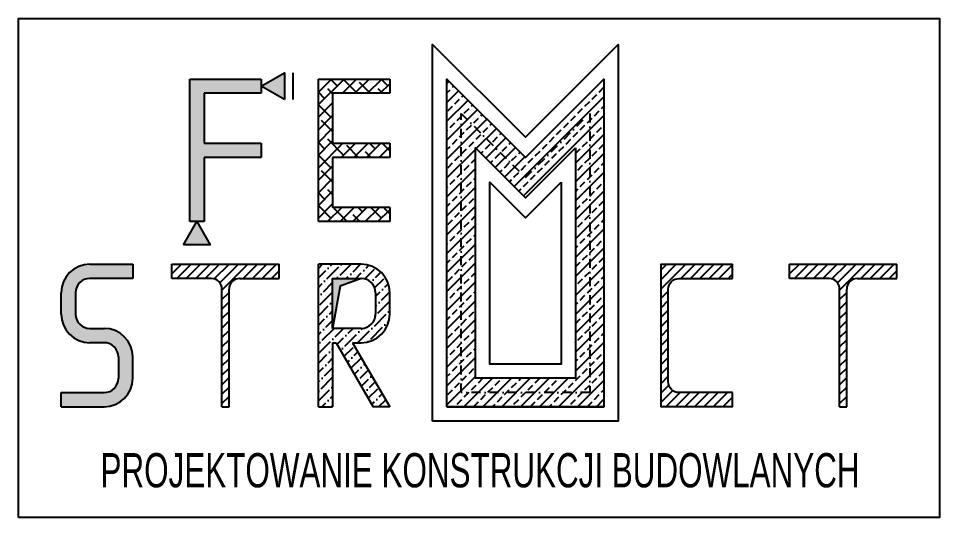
# Model space of a CAD drawing. Extents: x 0 to 4149, y 0 to 5505.
# Drawn here: x 2859 to 4149, y 1710 to 2410 of the extents above; entities that cross this region are included whole.
import ezdxf

# ---------------------------------------------------------------- set-up
doc = ezdxf.new("R2010")
doc.units = 0
doc.header["$MEASUREMENT"] = 0
doc.linetypes.add('DASHDOT', pattern=[25.4, 12.7, -6.35, 0, -6.35])
for name, color, linetype in [('FS_Opis', 6, 'Continuous'), ('FS_OSIE', 6, 'DASHDOT'), ('FS_PRZEKROJOWA', 1, 'Continuous'), ('FS_SZRAFY', 8, 'Continuous'), ('FS_WIDOK', 7, 'Continuous')]:
    doc.layers.add(name, color=color, linetype=linetype)
doc.styles.add('KB 1_100', font='isocpeur.ttf', dxfattribs={"width": 0.8, "height": 24})
pattern_1 = [(45, (0, -786.89), (-6.629126, 6.629126), [])]

msp = doc.modelspace()

# ---------------------------------------------------------------- hatches: boundary and pattern name
at = {"ltscale": 10}
h = msp.add_hatch(color=256, dxfattribs=at)
h.dxf.hatch_style = 1
h.paths.add_polyline_path([(3231.71519, 2333.98691), (3199.23924, 2315.23691), (3231.71519, 2296.48691)])
at = {"layer": 'FS_SZRAFY', "ltscale": 10}
h = msp.add_hatch(color=256, dxfattribs=at)
h.dxf.hatch_style = 1
h.paths.add_polyline_path([(3199.23924, 2235.23691), (3119.23924, 2235.23691), (3119.23924, 2305.23691), (3199.23924, 2305.23691), (3199.23924, 2325.23691), (3099.23924, 2325.23691), (3099.23924, 2125.23691), (3119.23924, 2125.26104), (3119.23924, 2215.23691), (3199.23924, 2215.23691)])
h = msp.add_hatch(dxfattribs=at)
h.set_pattern_fill('ANSI38', color=256, scale=100)
h.paths.add_polyline_path([(3379.23924, 2325.23691), (3279.23924, 2325.23691), (3279.23924, 2125.23691), (3379.25145, 2125.24802), (3379.24923, 2145.24802), (3299.23924, 2145.23913), (3299.23924, 2215.23691), (3379.23924, 2215.23691), (3379.23924, 2235.23691), (3299.23924, 2235.23691), (3299.23924, 2305.23691), (3379.23924, 2305.23691)])
h = msp.add_hatch(dxfattribs=at)
h.set_pattern_fill('ANSI33', color=256, scale=75)
h.paths.add_polyline_path([(3679.23924, 2325.23691), (3569.23924, 2215.23691), (3459.23924, 2325.23691), (3459.23924, 1865.51972), (3679.23924, 1865.51972)])
h.paths.add_polyline_path([(3639.23924, 1905.51972), (3499.23924, 1905.51972), (3499.23924, 2228.66837), (3569.23924, 2158.66837), (3639.23924, 2228.66837)], flags=16)
h = msp.add_hatch(color=256, dxfattribs=at)
h.dxf.hatch_style = 1
h.paths.add_polyline_path([(2979.23924, 1975.51972), (2959.23924, 1975.51972, -0.4142135624), (2939.23924, 1995.51972), (2939.23924, 2025.51972, -0.4142135624), (2959.23924, 2045.51972), (3019.23924, 2045.51972), (3019.23924, 2065.51972), (2959.23924, 2065.51972, 0.4142135624), (2919.23924, 2025.51972), (2919.23924, 1995.51972, 0.4142135624), (2959.23924, 1955.51972), (2979.23924, 1955.51972, -0.4142135624), (2999.23924, 1935.51972), (2999.23924, 1905.51972, -0.4142135624), (2979.23924, 1885.51972), (2919.23924, 1885.51972), (2919.23924, 1865.51972), (2979.23924, 1865.51972, 0.4142135624), (3019.23924, 1905.51972), (3019.23924, 1935.51972, 0.4142135624)])
at = {"layer": 'FS_SZRAFY'}
h = msp.add_hatch(dxfattribs=at)
h.set_pattern_fill('ANSI31', color=256, scale=75)
h.set_pattern_definition([(45, (-865, -786.89), (-6.629126, 6.629126), [])])
h.paths.add_polyline_path([(3224.23924, 2065.51972), (3074.23924, 2065.51972), (3074.23924, 2045.51972), (3129.23924, 2045.51972, -0.4142135624), (3144.23924, 2030.51972), (3144.23924, 1865.51972), (3154.23924, 1865.51972), (3154.23924, 2030.51972, -0.4142135624), (3169.23924, 2045.51972), (3224.23924, 2045.51972)])
at = {"layer": 'FS_SZRAFY', "ltscale": 10}
h = msp.add_hatch(dxfattribs=at)
h.set_pattern_fill('ANSI36', color=256, scale=75)
h.paths.add_polyline_path([(3379.23924, 2025.51972, 0.4142135624), (3339.23924, 2065.51972), (3279.23924, 2065.51972), (3279.23924, 1865.51972), (3299.23924, 1865.51972), (3299.23924, 1955.51972), (3304.1837, 1955.51972), (3356.14523, 1865.51972), (3379.23924, 1865.51972), (3327.27771, 1955.51972), (3339.23924, 1955.51972, 0.4142135624), (3379.23924, 1995.51972)])
h.paths.add_polyline_path([(3359.23924, 1995.51972, -0.4142135624), (3339.23924, 1975.51972), (3299.23924, 1975.51972), (3299.23924, 2045.51972), (3339.23924, 2045.51972, -0.4142135624), (3359.23924, 2025.51972)], flags=16)
at = {"layer": 'FS_SZRAFY'}
h = msp.add_hatch(dxfattribs=at)
h.set_pattern_fill('ANSI31', color=256, scale=75)
h.set_pattern_definition(pattern_1)
h.paths.add_polyline_path([(3859.23924, 2065.51972), (3759.23924, 2065.51972), (3759.23924, 1865.51972), (3859.23924, 1865.51972), (3859.23924, 1885.51972), (3784.23924, 1885.51972, -0.4142135624), (3769.23924, 1900.51972), (3769.23924, 2030.51972, -0.4142135624), (3784.23924, 2045.51972), (3859.23924, 2045.51972)])
h = msp.add_hatch(dxfattribs=at)
h.set_pattern_fill('ANSI31', color=256, scale=75)
h.set_pattern_definition(pattern_1)
h.paths.add_polyline_path([(4089.23924, 2065.51972), (3939.23924, 2065.51972), (3939.23924, 2045.51972), (3994.23924, 2045.51972, -0.4142135624), (4009.23924, 2030.51972), (4009.23924, 1865.51972), (4019.23924, 1865.51972), (4019.23924, 2030.51972, -0.4142135624), (4034.23924, 2045.51972), (4089.23924, 2045.51972)])
at = {"layer": 'FS_SZRAFY', "ltscale": 10}
h = msp.add_hatch(color=256, dxfattribs=at)
h.dxf.hatch_style = 1
h.paths.add_polyline_path([(3339.23924, 2045.51972), (3299.23924, 2045.51972), (3299.23924, 1975.51972), (3309.84584, 2034.91312)])
at = {"layer": 'FS_WIDOK', "ltscale": 10}
h = msp.add_hatch(color=256, dxfattribs=at)
h.dxf.hatch_style = 1
h.paths.add_polyline_path([(3109.23924, 2125.24898), (3090.48924, 2092.77302), (3127.98924, 2092.77302)])

# ---------------------------------------------------------------- linework, layer by layer
at = {"ltscale": 10}
msp.add_line((3244.21519, 2296.48691), (3244.21519, 2333.98691), dxfattribs=at)
for points in [[(3439.23924, 1845.51972), (3439.23924, 2373.52118), (3569.23924, 2243.52118), (3699.23924, 2373.52118), (3699.23924, 1845.51972)], [(3619.23924, 2180.3841), (3619.23924, 1925.51972), (3519.23924, 1925.51972), (3519.23924, 2180.3841), (3569.23924, 2130.3841)]]:
    msp.add_lwpolyline(points, close=True)
for points in [[(3231.71519, 2296.48691), (3199.23924, 2315.23691), (3231.71519, 2333.98691)], [(3090.48924, 2092.77302), (3109.23924, 2125.24898), (3127.98924, 2092.77302)]]:
    msp.add_lwpolyline(points, close=True, dxfattribs=at)
at = {"layer": 'FS_OSIE', "linetype": 'DASHDOT'}
msp.add_lwpolyline([(3659.23924, 2276.95264), (3659.23924, 1885.51972), (3479.23924, 1885.51972), (3479.23924, 2276.95264), (3569.23924, 2186.95264)], close=True, dxfattribs=at)
at = {"layer": 'FS_PRZEKROJOWA'}
for p, q in [((3099.23924, 2125.23691), (3099.23924, 2325.23691)), ((3099.23924, 2325.23691), (3199.23924, 2325.23691)), ((3199.23924, 2325.23691), (3199.23924, 2305.23691)), ((3279.23924, 2125.23691), (3279.23924, 2325.23691)), ((3279.23924, 2325.23691), (3379.23924, 2325.23691)), ((3379.23924, 2325.23691), (3379.23924, 2305.23691)), ((3199.23924, 2305.23691), (3119.23924, 2305.23691)), ((3119.23924, 2305.23691), (3119.23924, 2235.23691)), ((3379.23924, 2305.23691), (3299.23924, 2305.23691)), ((3299.23924, 2305.23691), (3299.23924, 2235.23691)), ((3119.23924, 2235.23691), (3199.23924, 2235.23691)), ((3199.23924, 2235.23691), (3199.23924, 2215.23691)), ((3299.23924, 2235.23691), (3379.23924, 2235.23691)), ((3379.23924, 2235.23691), (3379.23924, 2215.23691)), ((3199.23924, 2215.23691), (3119.23924, 2215.23691)), ((3119.23924, 2215.23691), (3119.23924, 2125.26104)), ((3379.23924, 2215.23691), (3299.23924, 2215.23691)), ((3299.23924, 2215.23691), (3299.23924, 2145.23913)), ((3379.24923, 2145.24802), (3299.23924, 2145.23913)), ((3379.24923, 2145.24802), (3379.25145, 2125.24802)), ((3119.23924, 2125.26104), (3099.23924, 2125.23691)), ((3379.25145, 2125.24802), (3279.23924, 2125.23691)), ((2959.23924, 2065.51972), (3019.23924, 2065.51972)), ((3019.23924, 2065.51972), (3019.23924, 2045.51972)), ((3074.23924, 2045.51972), (3074.23924, 2065.51972)), ((3074.23924, 2065.51972), (3224.23924, 2065.51972)), ((3224.23924, 2045.51972), (3224.23924, 2065.51972)), ((3339.23924, 2065.51972), (3279.23924, 2065.51972)), ((3279.23924, 1865.51972), (3279.23924, 2065.51972)), ((3859.23924, 2045.51972), (3859.23924, 2065.51972)), ((3939.23924, 2045.51972), (3939.23924, 2065.51972)), ((3939.23924, 2065.51972), (4089.23924, 2065.51972)), ((4089.23924, 2045.51972), (4089.23924, 2065.51972)), ((3019.23924, 2045.51972), (2959.23924, 2045.51972)), ((3129.23924, 2045.51972), (3074.23924, 2045.51972)), ((3169.23924, 2045.51972), (3224.23924, 2045.51972)), ((3299.23924, 2045.51972), (3339.23924, 2045.51972)), ((3299.23924, 1975.51972), (3299.23924, 2045.51972)), ((3994.23924, 2045.51972), (3939.23924, 2045.51972)), ((4034.23924, 2045.51972), (4089.23924, 2045.51972)), ((2919.23924, 1995.51972), (2919.23924, 2025.51972)), ((2939.23924, 2025.51972), (2939.23924, 1995.51972)), ((3144.23924, 1865.51972), (3144.23924, 2030.51972)), ((3154.23924, 1865.51972), (3154.23924, 2030.51972)), ((3359.23924, 2025.51972), (3359.23924, 1995.51972)), ((3379.23924, 1995.51972), (3379.23924, 2025.51972)), ((4009.23924, 1865.51972), (4009.23924, 2030.51972)), ((4019.23924, 1865.51972), (4019.23924, 2030.51972)), ((2959.23924, 1975.51972), (2979.23924, 1975.51972)), ((3339.23924, 1975.51972), (3299.23924, 1975.51972)), ((2979.23924, 1955.51972), (2959.23924, 1955.51972)), ((3299.23924, 1955.51972), (3299.23924, 1865.51972)), ((3299.23924, 1955.51972), (3304.1837, 1955.51972)), ((3304.1837, 1955.51972), (3356.14523, 1865.51972)), ((3327.27771, 1955.51972), (3339.23924, 1955.51972)), ((3327.27771, 1955.51972), (3379.23924, 1865.51972)), ((2999.23924, 1935.51972), (2999.23924, 1905.51972)), ((3019.23924, 1905.51972), (3019.23924, 1935.51972)), ((2919.23924, 1885.51972), (2979.23924, 1885.51972)), ((2919.23924, 1865.51972), (2919.23924, 1885.51972)), ((3859.23924, 1865.51972), (3859.23924, 1885.51972)), ((2919.23924, 1865.51972), (2979.23924, 1865.51972)), ((3144.23924, 1865.51972), (3154.23924, 1865.51972)), ((3279.23924, 1865.51972), (3299.23924, 1865.51972)), ((3379.23924, 1865.51972), (3356.14523, 1865.51972)), ((3459.23924, 1865.51972), (3679.23924, 1865.51972)), ((4009.23924, 1865.51972), (4019.23924, 1865.51972))]:
    msp.add_line(p, q, dxfattribs=at)
for points in [[(3459.23924, 1865.51972), (3459.23924, 2325.23691), (3569.23924, 2215.23691), (3679.23924, 2325.23691), (3679.23924, 1865.51972)], [(3639.23924, 2228.66837), (3639.23924, 1905.51972), (3499.23924, 1905.51972), (3499.23924, 2228.66837), (3569.23924, 2158.66837)]]:
    msp.add_lwpolyline(points, close=True, dxfattribs=at)
msp.add_lwpolyline([(3859.23924, 1865.51972), (3759.23924, 1865.51972), (3759.23924, 2065.51972), (3859.23924, 2065.51972)], dxfattribs=at)
at = {"layer": 'FS_PRZEKROJOWA', "ltscale": 10}
msp.add_lwpolyline([(3299.23924, 1975.51972), (3299.23924, 2045.51972), (3339.23924, 2045.51972), (3309.84584, 2034.91312)], close=True, dxfattribs=at)
at = {"layer": 'FS_PRZEKROJOWA'}
msp.add_lwpolyline([(3859.23924, 1885.51972), (3784.23924, 1885.51972, -0.4142135624), (3769.23924, 1900.51972), (3769.23924, 2030.51972, -0.4142135624), (3784.23924, 2045.51972), (3859.23924, 2045.51972)], format="xyb", dxfattribs=at)
for centre, radius, start, end in [((2959.23924, 2025.51972), 40, 90, 180), ((3339.23924, 2025.51972), 40, 0, 90), ((2959.23924, 2025.51972), 20, 90, 180), ((3129.23924, 2030.51972), 15, 0, 90), ((3169.23924, 2030.51972), 15, 90, 180), ((3339.23924, 2025.51972), 20, 0, 90), ((3994.23924, 2030.51972), 15, 0, 90), ((4034.23924, 2030.51972), 15, 90, 180), ((2959.23924, 1995.51972), 40, 180, 270), ((2959.23924, 1995.51972), 20, 180, 270), ((3339.23924, 1995.51972), 20, 270, 0), ((3339.23924, 1995.51972), 40, 270, 0), ((2979.23924, 1935.51972), 40, 0, 90), ((2979.23924, 1935.51972), 20, 0, 90), ((2979.23924, 1905.51972), 20, 270, 0), ((2979.23924, 1905.51972), 40, 270, 0)]:
    msp.add_arc(centre, radius, start, end, dxfattribs=at)
at = {"layer": 'FS_WIDOK', "ltscale": 10}
msp.add_lwpolyline([(2859.23924, 1710.22153), (2859.23924, 2410.22153), (4149.23924, 2410.22153), (4149.23924, 1710.22153), (2859.23924, 1710.22153)], dxfattribs=at)

# ---------------------------------------------------------------- texts
at = {"layer": 'FS_Opis', "ltscale": 30, "insert": (2974.24486, 1800.64081), "char_height": 48, "attachment_point": 1, "style": 'KB 1_100'}
msp.add_mtext_dynamic_manual_height_columns('{\\fArial Narrow|b0|i0|c238|p34;PROJEKTOWANIE KONSTRUKCJI BUDOWLANYCH}', width=1079.3694153, gutter_width=12.5, heights=[0], dxfattribs=at)

doc.saveas('drawing.dxf')
